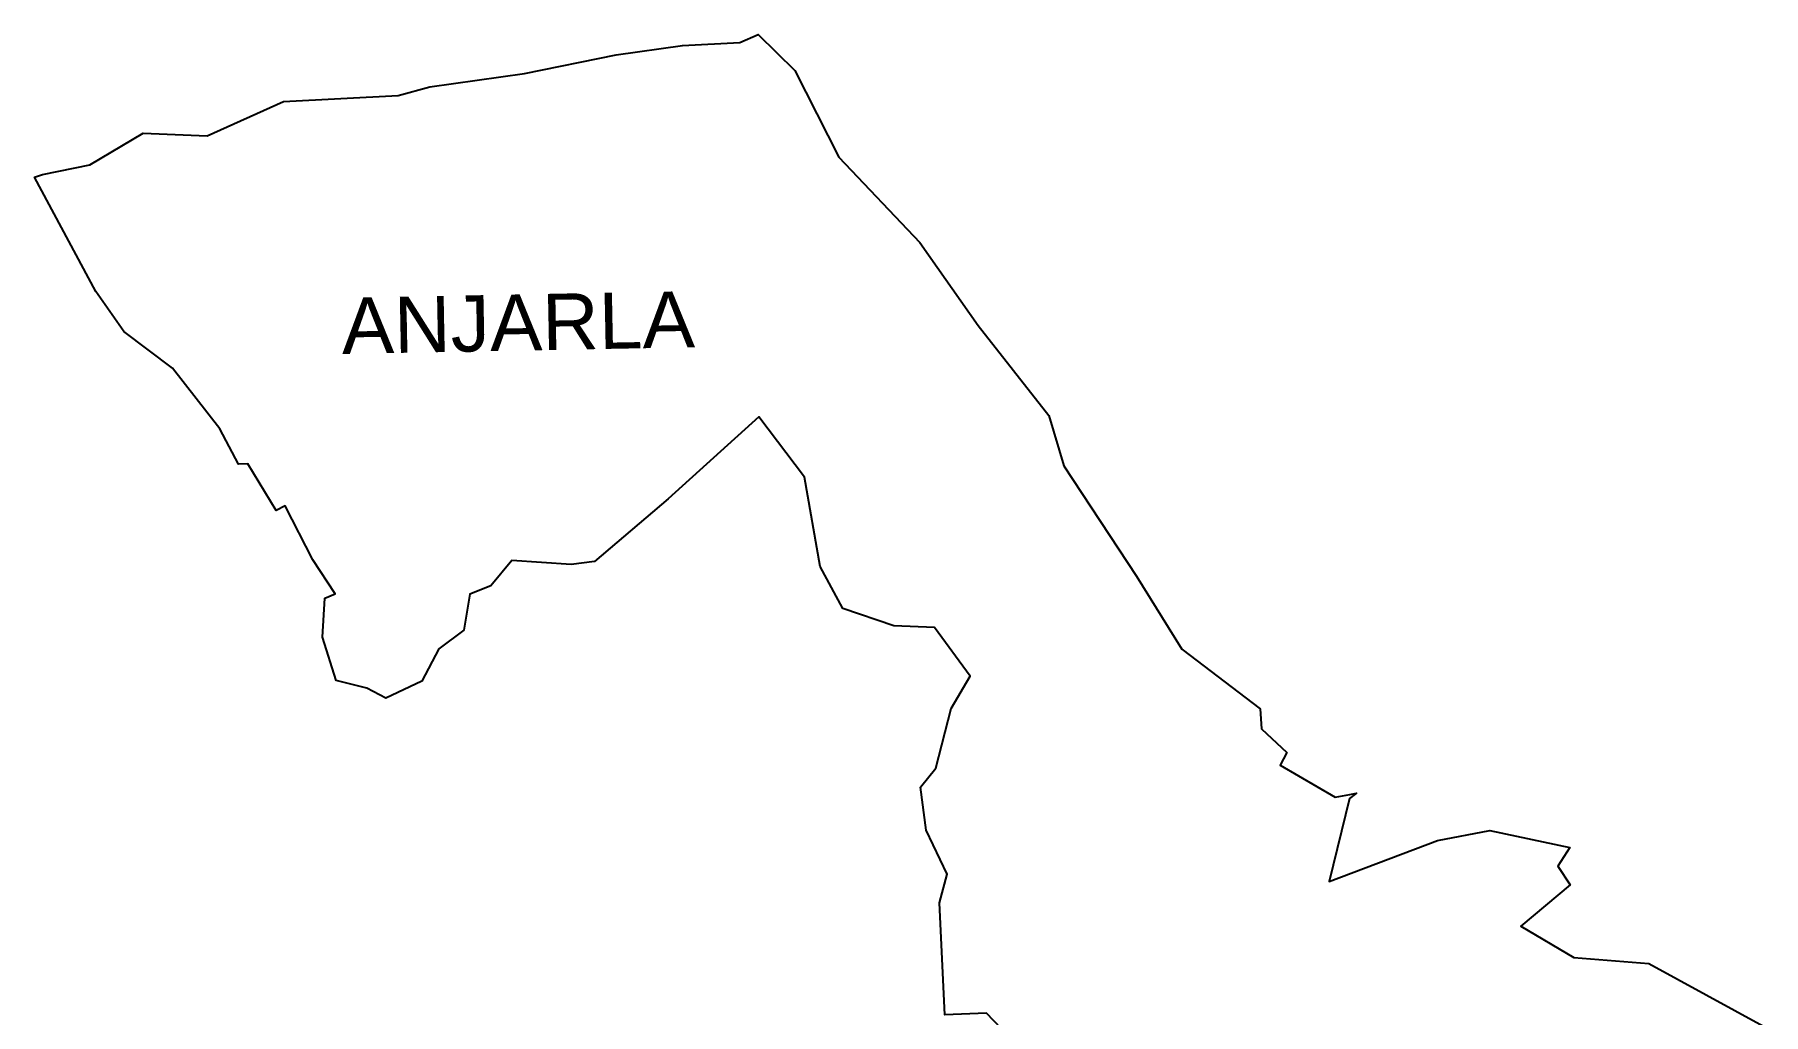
# Model space of a CAD drawing. Header units: metres. Extents: x 296205 to 299828, y 1973761 to 1977555.
# Drawn here: x 296205 to 299554, y 1975658 to 1977555 of the extents above; entities that cross this region are included whole.
import ezdxf

# ---------------------------------------------------------------- set-up
doc = ezdxf.new("R2010")
doc.units = ezdxf.units.M
doc.header["$MEASUREMENT"] = 0
doc.layers.add('village', color=3, linetype='Continuous')
doc.layers.add('VILLAGE NAME', color=250, linetype='Continuous')
doc.styles.get("Standard").update_dxf_attribs({"font": 'simplex.shx'})

msp = doc.modelspace()

# ---------------------------------------------------------------- linework, layer by layer
at = {"layer": 'village', "color": 3}
msp.add_polyline3d([(298165.2, 1975539.3, 0), (298048.7, 1975660.5, 0), (297968, 1975657.3, 0), (297957.8, 1975874.3, 0), (297972.4, 1975929.3, 0), (297932.2, 1976014.7, 0), (297920.8, 1976098, 0), (297950.8, 1976134.6, 0), (297980.7, 1976250.3, 0), (298017.2, 1976312.9, 0), (297948, 1976406.8, 0), (297869.1, 1976410.2, 0), (297770.9, 1976443.8, 0), (297726.7, 1976524.9, 0), (297696.1, 1976697.8, 0), (297608, 1976814.6, 0), (297432.2, 1976655.9, 0), (297289.5, 1976535.1, 0), (297244.3, 1976528.7, 0), (297129.9, 1976536.6, 0), (297088.8, 1976487.9, 0), (297048.4, 1976471.5, 0), (297036.9, 1976401.7, 0), (296988.4, 1976365.9, 0), (296955, 1976302.9, 0), (296885.4, 1976270.4, 0), (296848.9, 1976289.7, 0), (296789.1, 1976304.1, 0), (296762.6, 1976388.6, 0), (296767.5, 1976464, 0), (296787.5, 1976472.5, 0), (296744.2, 1976538, 0), (296690.9, 1976642.7, 0), (296673, 1976633.8, 0), (296618, 1976723.8, 0), (296600.4, 1976723.1, 0), (296564.2, 1976791.7, 0), (296472.1, 1976908.9, 0), (296378, 1976980.1, 0), (296323.9, 1977057.2, 0), (296205.3, 1977279, 0), (296220.4, 1977283.9, 0), (296312, 1977302.9, 0), (296415.6, 1977363.8, 0), (296539.4, 1977358.7, 0), (296687.2, 1977425, 0), (296909.6, 1977436.7, 0), (296970.9, 1977453.6, 0), (297154.1, 1977479.4, 0), (297331.6, 1977515.8, 0), (297460.2, 1977534, 0), (297571.3, 1977539.4, 0), (297606.9, 1977554.9, 0), (297677.8, 1977485.4, 0), (297762.9, 1977317.4, 0), (297919.8, 1977152.3, 0), (298032.7, 1976991.6, 0), (298169.3, 1976817.4, 0), (298198.4, 1976720.1, 0), (298339.3, 1976506.4, 0), (298427.3, 1976365.3, 0), (298578.6, 1976249.4, 0), (298581.2, 1976211, 0), (298630.5, 1976165.2, 0), (298617.4, 1976140.2, 0), (298724.4, 1976078.7, 0), (298752.5, 1976083.8, 0), (298765.5, 1976086.2, 0), (298752.2, 1976076.3, 0), (298712.7, 1975915.4, 0), (298922.5, 1975994.7, 0), (299023.9, 1976014.3, 0), (299178.6, 1975980.9, 0), (299155.2, 1975945.2, 0), (299179.4, 1975908.9, 0), (299083.7, 1975829.1, 0), (299186.5, 1975768.2, 0), (299331.3, 1975756.3, 0), (299553.5, 1975635.3, 0)], dxfattribs=at)

# ---------------------------------------------------------------- texts
at = {"layer": 'VILLAGE NAME', "insert": (296798.9, 1977045.2), "char_height": 108.748, "attachment_point": 1, "rotation": 1.1028}
msp.add_mtext_dynamic_manual_height_columns('{\\fArial|b0|i0|c0|p34;ANJARLA}', width=1571.314, gutter_width=543.7, heights=[0], dxfattribs=at)

doc.saveas('drawing.dxf')
